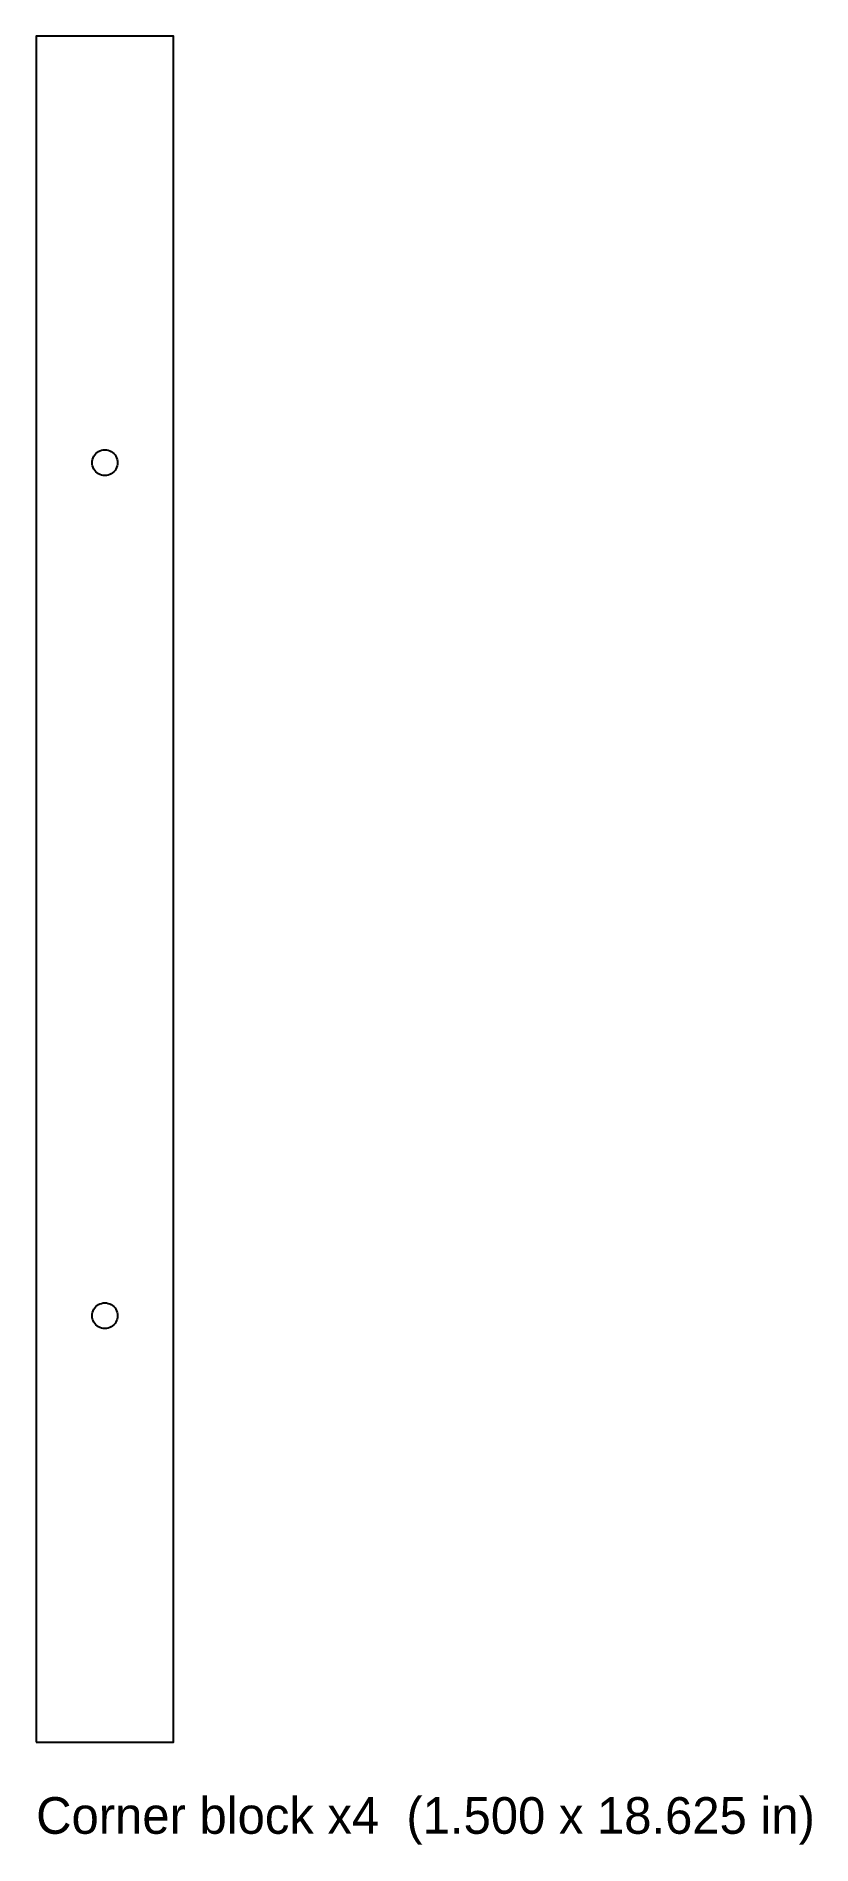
# Model space of a CAD drawing. Header units: inches. Extents: x 0 to 8.5, y -1.1 to 18.6.
import ezdxf

# ---------------------------------------------------------------- set-up
doc = ezdxf.new("R2010")
doc.units = ezdxf.units.IN
doc.header["$MEASUREMENT"] = 0
for name, color, linetype in [('CUT_INSIDE', 5, 'Continuous'), ('CUT_OUTSIDE', 1, 'Continuous'), ('LABEL', 3, 'Continuous')]:
    doc.layers.add(name, color=color, linetype=linetype)

msp = doc.modelspace()

# ---------------------------------------------------------------- linework, layer by layer
at = {"layer": 'CUT_INSIDE'}
for points in [[(0.89, 13.969), (0.889, 13.95), (0.885, 13.933), (0.879, 13.915), (0.871, 13.899), (0.861, 13.884), (0.849, 13.87), (0.835, 13.858), (0.82, 13.848), (0.804, 13.839), (0.786, 13.834), (0.768, 13.83), (0.75, 13.829), (0.732, 13.83), (0.714, 13.834), (0.696, 13.839), (0.68, 13.848), (0.665, 13.858), (0.651, 13.87), (0.639, 13.884), (0.629, 13.899), (0.621, 13.915), (0.615, 13.933), (0.611, 13.95), (0.61, 13.969), (0.611, 13.987), (0.615, 14.005), (0.621, 14.022), (0.629, 14.039), (0.639, 14.054), (0.651, 14.068), (0.665, 14.08), (0.68, 14.09), (0.696, 14.098), (0.714, 14.104), (0.732, 14.108), (0.75, 14.109), (0.768, 14.108), (0.786, 14.104), (0.804, 14.098), (0.82, 14.09), (0.835, 14.08), (0.849, 14.068), (0.861, 14.054), (0.871, 14.039), (0.879, 14.022), (0.885, 14.005), (0.889, 13.987)], [(0.89, 4.656), (0.889, 4.638), (0.885, 4.62), (0.879, 4.603), (0.871, 4.586), (0.861, 4.571), (0.849, 4.557), (0.835, 4.545), (0.82, 4.535), (0.804, 4.527), (0.786, 4.521), (0.768, 4.517), (0.75, 4.516), (0.732, 4.517), (0.714, 4.521), (0.696, 4.527), (0.68, 4.535), (0.665, 4.545), (0.651, 4.557), (0.639, 4.571), (0.629, 4.586), (0.621, 4.603), (0.615, 4.62), (0.611, 4.638), (0.61, 4.656), (0.611, 4.675), (0.615, 4.692), (0.621, 4.71), (0.629, 4.726), (0.639, 4.741), (0.651, 4.755), (0.665, 4.767), (0.68, 4.777), (0.696, 4.786), (0.714, 4.791), (0.732, 4.795), (0.75, 4.796), (0.768, 4.795), (0.786, 4.791), (0.804, 4.786), (0.82, 4.777), (0.835, 4.767), (0.849, 4.755), (0.861, 4.741), (0.871, 4.726), (0.879, 4.71), (0.885, 4.692), (0.889, 4.675)]]:
    msp.add_lwpolyline(points, close=True, dxfattribs=at)
at = {"layer": 'CUT_OUTSIDE'}
msp.add_lwpolyline([(0, 0), (1.5, 0), (1.5, 18.625), (0, 18.625)], close=True, dxfattribs=at)

# ---------------------------------------------------------------- texts
at = {"layer": 'LABEL'}
msp.add_text('Corner block x4  (1.500 x 18.625 in)', height=0.4, dxfattribs=at).set_placement((0, -1))

doc.saveas('drawing.dxf')
